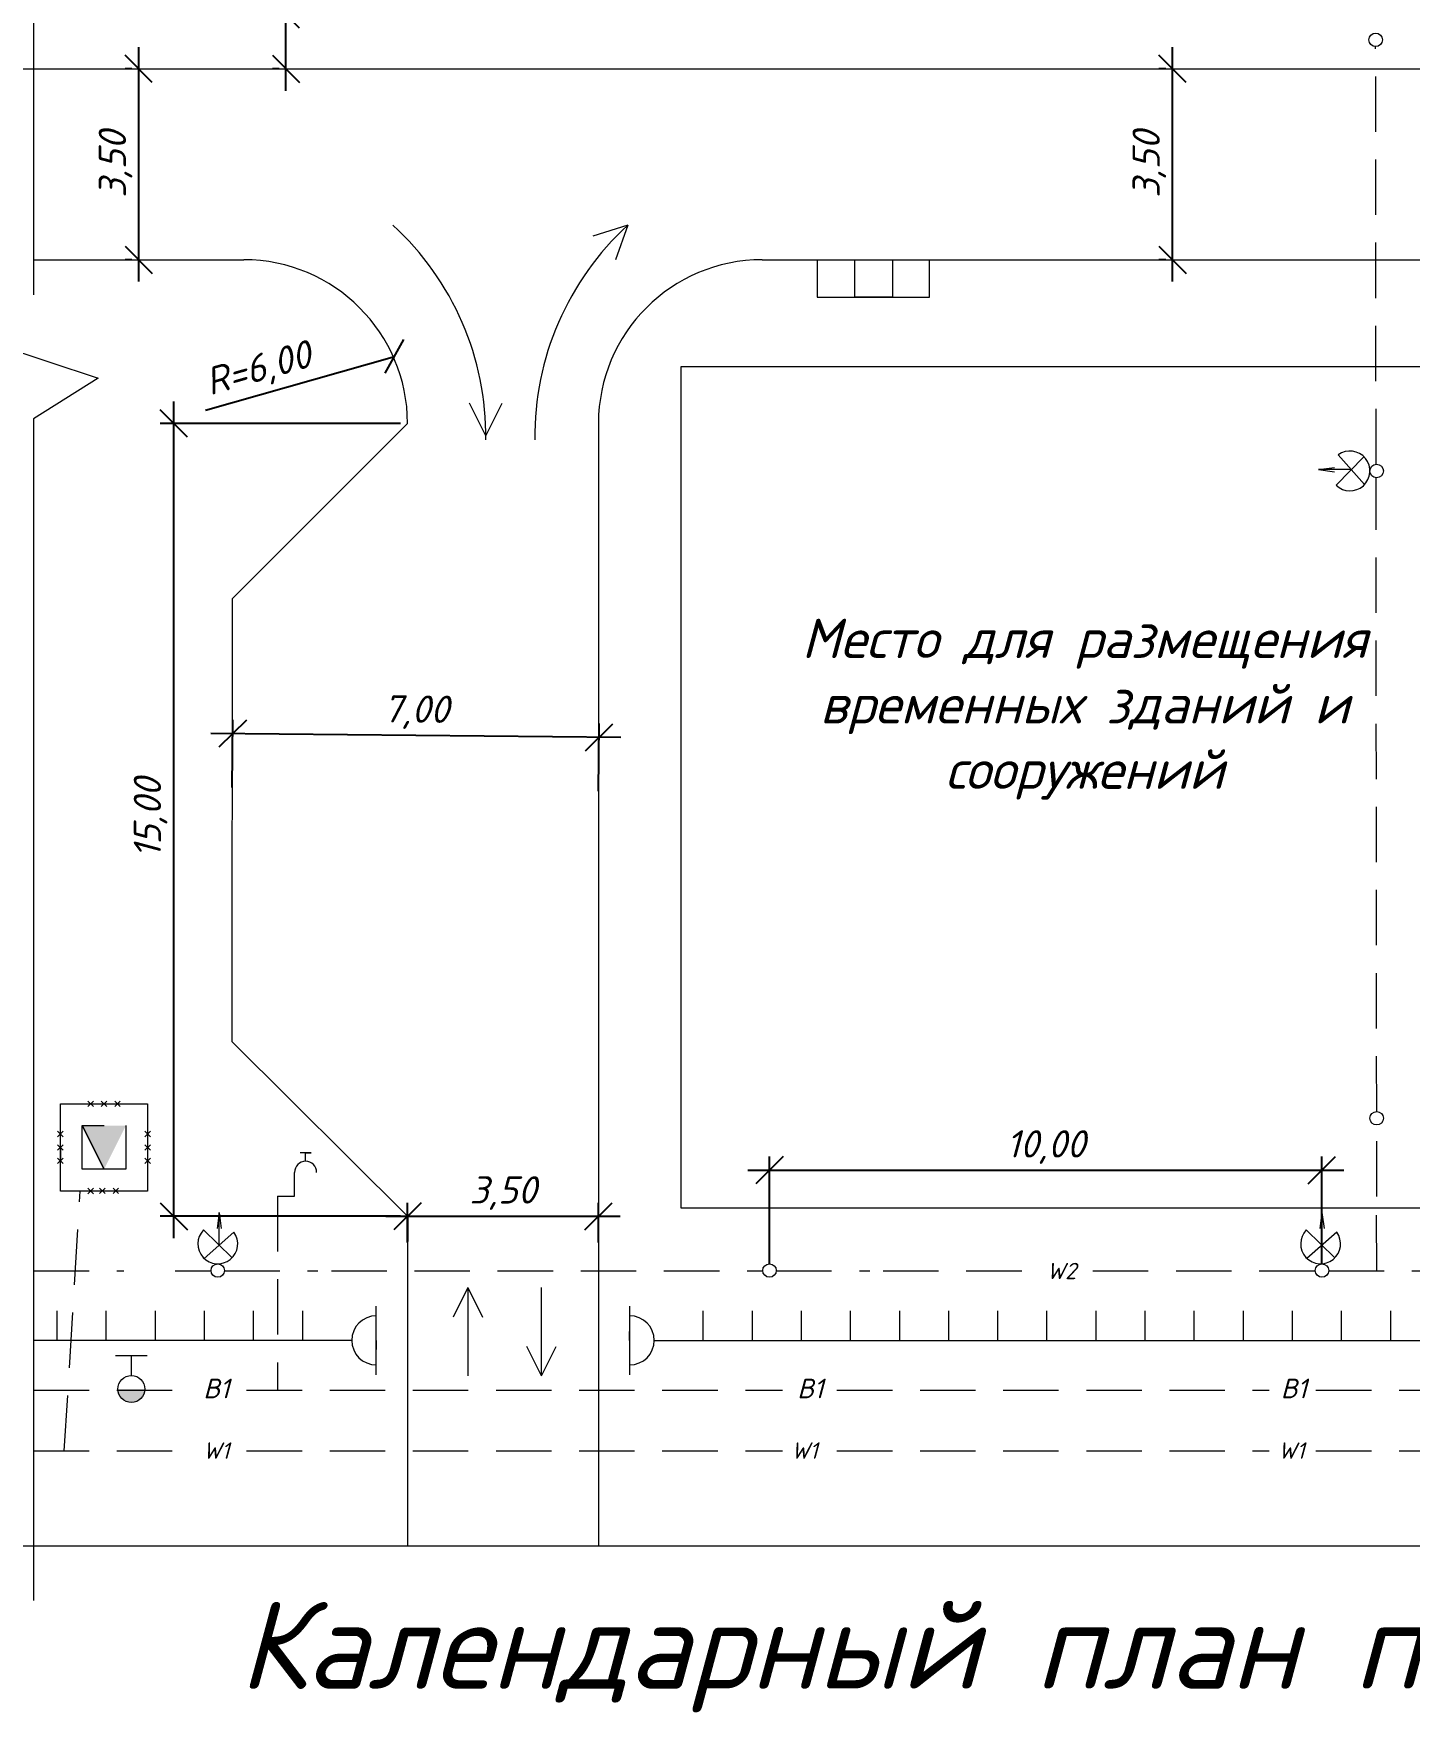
# Model space of a CAD drawing. Header units: millimetres. Extents: x 27137 to 30937, y -4667 to -569.
# Drawn here: x 28508.6 to 28634.7, y -4155.1 to -4001.1 of the extents above; entities that cross this region are included whole.
import ezdxf

# ---------------------------------------------------------------- set-up
doc = ezdxf.new("R2010")
doc.units = ezdxf.units.MM
doc.header["$LTSCALE"] = 0.4
doc.linetypes.add('ACAD_ISO02W100', pattern=[15, 12, -3])
doc.linetypes.add('штриховаяX2', pattern=[38.1, 25.4, -12.7])
doc.styles.add('Isocpeur', font='isocpeui.ttf', dxfattribs={"height": 2.5})
doc.styles.get("Standard").update_dxf_attribs({"font": 'isocpeui.ttf', "height": 2.5})
doc.dimstyles.new('06', dxfattribs={"dimtxt": 2.5, "dimasz": 2.5, "dimexe": 1.25, "dimexo": 0.625, "dimtad": 1, "dimdec": 0, "dimlfac": 200, "dimtxsty": 'Standard', "dimblk": 'OBLIQUE', "dimcen": 2.5, "dimdle": 2, "dimadec": 0, "dimazin": 0, "dimtfac": 1, "dimtdec": 0, "dimtmove": 0, "dimatfit": 3, "dimldrblk": 'OBLIQUE', "dimfxl": 1, "dimarcsym": 0})

# ---------------------------------------------------------------- blocks, each defined once
blk = doc.blocks.new('_Oblique')
at = {"color": 0, "linetype": 'ByBlock', "lineweight": -2}
blk.add_line((-0.5, -0.5), (0.5, 0.5), dxfattribs=at)
blk = doc.blocks.new('*D240')
at = {"color": 0, "lineweight": -2, "transparency": 16777216}
for p, q in [((28612.97, -4023.87), (28612.97, -4002.37)), ((28612.34, -4004.37), (28611.72, -4004.37)), ((28612.34, -4021.87), (28611.72, -4021.87))]:
    blk.add_line(p, q, dxfattribs=at)
at = {"layer": 'Defpoints', "color": 0, "transparency": 16777216}
for p in [(28612.97, -4004.37), (28612.97, -4004.37), (28612.97, -4021.87)]:
    blk.add_point(p, dxfattribs=at)
at = {"color": 0, "lineweight": -2, "transparency": 16777216, "xscale": 2.5, "yscale": 2.5, "zscale": 2.5}
for p, rotation in [((28612.97, -4004.37), 90), ((28612.97, -4021.87), 270)]:
    blk.add_blockref('_Oblique', p, dxfattribs=dict(at, rotation=rotation))
at = {"color": 0, "lineweight": 15, "transparency": 16777216, "insert": (28610.84, -4013.12), "char_height": 2.5, "attachment_point": 5, "rotation": 90, "style": 'Isocpeur'}
blk.add_mtext('3,50', dxfattribs=at)
blk = doc.blocks.new('*D237')
at = {"color": 0, "lineweight": -2, "transparency": 16777216}
blk.add_line((28524.34, -4035.65), (28541.65, -4030.73), dxfattribs=at)
at = {"layer": 'Defpoints', "color": 0, "transparency": 16777216}
for p in [(28541.65, -4030.73), (28527.22, -4034.83)]:
    blk.add_point(p, dxfattribs=at)
at = {"color": 0, "lineweight": -2, "transparency": 16777216, "xscale": 2.5, "yscale": 2.5, "zscale": 2.5, "rotation": 15.84478023572368}
blk.add_blockref('_Oblique', (28541.65, -4030.73), dxfattribs=at)
at = {"color": 0, "lineweight": 15, "transparency": 16777216, "insert": (28529.22, -4032.05), "char_height": 2.5, "attachment_point": 5, "rotation": 15.8448, "style": 'Isocpeur'}
blk.add_mtext('R=6,00', dxfattribs=at)
blk = doc.blocks.new('*D238')
at = {"color": 0, "lineweight": -2, "transparency": 16777216}
for p, q in [((28576.03, -4113.92), (28576.03, -4104.1)), ((28626.66, -4113.92), (28626.66, -4104.1)), ((28574.03, -4105.35), (28628.66, -4105.35))]:
    blk.add_line(p, q, dxfattribs=at)
at = {"layer": 'Defpoints', "color": 0, "transparency": 16777216}
for p in [(28626.66, -4105.35), (28576.03, -4114.54), (28626.66, -4114.54)]:
    blk.add_point(p, dxfattribs=at)
at = {"color": 0, "lineweight": -2, "transparency": 16777216, "xscale": 2.5, "yscale": 2.5, "zscale": 2.5, "rotation": 180}
blk.add_blockref('_Oblique', (28576.03, -4105.35), dxfattribs=at)
at = {"color": 0, "lineweight": -2, "transparency": 16777216, "xscale": 2.5, "yscale": 2.5, "zscale": 2.5}
blk.add_blockref('_Oblique', (28626.66, -4105.35), dxfattribs=at)
at = {"color": 0, "lineweight": 15, "transparency": 16777216, "insert": (28601.35, -4103.22), "char_height": 2.5, "attachment_point": 5, "style": 'Isocpeur'}
blk.add_mtext('10,00', dxfattribs=at)
blk = doc.blocks.new('*D239')
at = {"color": 0, "lineweight": -2, "transparency": 16777216}
for p, q in [((28540.85, -4109.57), (28562.35, -4109.57)), ((28542.85, -4111.97), (28542.85, -4108.32)), ((28560.35, -4111.97), (28560.35, -4108.32))]:
    blk.add_line(p, q, dxfattribs=at)
at = {"layer": 'Defpoints', "color": 0, "transparency": 16777216}
for p in [(28560.35, -4109.57), (28542.85, -4112.59), (28560.35, -4112.59)]:
    blk.add_point(p, dxfattribs=at)
at = {"color": 0, "lineweight": -2, "transparency": 16777216, "xscale": 2.5, "yscale": 2.5, "zscale": 2.5, "rotation": 180}
blk.add_blockref('_Oblique', (28542.85, -4109.57), dxfattribs=at)
at = {"color": 0, "lineweight": -2, "transparency": 16777216, "xscale": 2.5, "yscale": 2.5, "zscale": 2.5}
blk.add_blockref('_Oblique', (28560.35, -4109.57), dxfattribs=at)
at = {"color": 0, "lineweight": 15, "transparency": 16777216, "insert": (28551.6, -4107.44), "char_height": 2.5, "attachment_point": 5, "style": 'Isocpeur'}
blk.add_mtext('3,50', dxfattribs=at)
blk = doc.blocks.new('*D248')
at = {"color": 0, "lineweight": -2, "transparency": 16777216}
for p, q in [((28612.97, -4023.87), (28612.97, -4002.37)), ((28612.34, -4004.37), (28611.72, -4004.37)), ((28612.34, -4021.87), (28611.72, -4021.87))]:
    blk.add_line(p, q, dxfattribs=at)
at = {"layer": 'Defpoints', "color": 0, "transparency": 16777216}
for p in [(28612.97, -4004.37), (28612.97, -4004.37), (28612.97, -4021.87)]:
    blk.add_point(p, dxfattribs=at)
at = {"color": 0, "lineweight": -2, "transparency": 16777216, "xscale": 2.5, "yscale": 2.5, "zscale": 2.5}
for p, rotation in [((28612.97, -4004.37), 90), ((28612.97, -4021.87), 270)]:
    blk.add_blockref('_Oblique', p, dxfattribs=dict(at, rotation=rotation))
at = {"color": 0, "lineweight": 15, "transparency": 16777216, "insert": (28610.84, -4013.12), "char_height": 2.5, "attachment_point": 5, "rotation": 90, "style": 'Isocpeur'}
blk.add_mtext('3,50', dxfattribs=at)
blk = doc.blocks.new('*D244')
at = {"color": 0, "lineweight": -2, "transparency": 16777216}
blk.add_line((28524.34, -4035.65), (28541.65, -4030.73), dxfattribs=at)
at = {"layer": 'Defpoints', "color": 0, "transparency": 16777216}
for p in [(28541.65, -4030.73), (28527.22, -4034.83)]:
    blk.add_point(p, dxfattribs=at)
at = {"color": 0, "lineweight": -2, "transparency": 16777216, "xscale": 2.5, "yscale": 2.5, "zscale": 2.5, "rotation": 15.84478023573707}
blk.add_blockref('_Oblique', (28541.65, -4030.73), dxfattribs=at)
at = {"color": 0, "lineweight": 15, "transparency": 16777216, "insert": (28529.22, -4032.05), "char_height": 2.5, "attachment_point": 5, "rotation": 15.8448, "style": 'Isocpeur'}
blk.add_mtext('R=6,00', dxfattribs=at)
blk = doc.blocks.new('*D245')
at = {"color": 0, "lineweight": -2, "transparency": 16777216}
for p, q in [((28576.03, -4113.92), (28576.03, -4104.1)), ((28626.66, -4113.92), (28626.66, -4104.1)), ((28574.03, -4105.35), (28628.66, -4105.35))]:
    blk.add_line(p, q, dxfattribs=at)
at = {"layer": 'Defpoints', "color": 0, "transparency": 16777216}
for p in [(28626.66, -4105.35), (28576.03, -4114.54), (28626.66, -4114.54)]:
    blk.add_point(p, dxfattribs=at)
at = {"color": 0, "lineweight": -2, "transparency": 16777216, "xscale": 2.5, "yscale": 2.5, "zscale": 2.5, "rotation": 180}
blk.add_blockref('_Oblique', (28576.03, -4105.35), dxfattribs=at)
at = {"color": 0, "lineweight": -2, "transparency": 16777216, "xscale": 2.5, "yscale": 2.5, "zscale": 2.5}
blk.add_blockref('_Oblique', (28626.66, -4105.35), dxfattribs=at)
at = {"color": 0, "lineweight": 15, "transparency": 16777216, "insert": (28601.35, -4103.22), "char_height": 2.5, "attachment_point": 5, "style": 'Isocpeur'}
blk.add_mtext('10,00', dxfattribs=at)
blk = doc.blocks.new('*D246')
at = {"color": 0, "lineweight": -2, "transparency": 16777216}
for p, q in [((28540.85, -4109.57), (28562.35, -4109.57)), ((28542.85, -4111.97), (28542.85, -4108.32)), ((28560.35, -4111.97), (28560.35, -4108.32))]:
    blk.add_line(p, q, dxfattribs=at)
at = {"layer": 'Defpoints', "color": 0, "transparency": 16777216}
for p in [(28560.35, -4109.57), (28542.85, -4112.59), (28560.35, -4112.59)]:
    blk.add_point(p, dxfattribs=at)
at = {"color": 0, "lineweight": -2, "transparency": 16777216, "xscale": 2.5, "yscale": 2.5, "zscale": 2.5, "rotation": 180}
blk.add_blockref('_Oblique', (28542.85, -4109.57), dxfattribs=at)
at = {"color": 0, "lineweight": -2, "transparency": 16777216, "xscale": 2.5, "yscale": 2.5, "zscale": 2.5}
blk.add_blockref('_Oblique', (28560.35, -4109.57), dxfattribs=at)
at = {"color": 0, "lineweight": 15, "transparency": 16777216, "insert": (28551.6, -4107.44), "char_height": 2.5, "attachment_point": 5, "style": 'Isocpeur'}
blk.add_mtext('3,50', dxfattribs=at)
blk = doc.blocks.new('*D266')
at = {"color": 0, "lineweight": -2, "transparency": 16777216}
for p, q in [((28521.43, -4111.57), (28521.43, -4034.87)), ((28542.22, -4036.87), (28520.18, -4036.87)), ((28542.22, -4109.57), (28520.18, -4109.57))]:
    blk.add_line(p, q, dxfattribs=at)
at = {"layer": 'Defpoints', "color": 0, "transparency": 16777216}
for p in [(28521.43, -4036.87), (28542.85, -4036.87), (28542.85, -4109.57)]:
    blk.add_point(p, dxfattribs=at)
at = {"color": 0, "lineweight": -2, "transparency": 16777216, "xscale": 2.5, "yscale": 2.5, "zscale": 2.5}
for p, rotation in [((28521.43, -4036.87), 90), ((28521.43, -4109.57), 270)]:
    blk.add_blockref('_Oblique', p, dxfattribs=dict(at, rotation=rotation))
at = {"color": 0, "lineweight": 15, "transparency": 16777216, "insert": (28519.3, -4073.06), "char_height": 2.5, "attachment_point": 5, "rotation": 90, "style": 'Isocpeur'}
blk.add_mtext('15,00', dxfattribs=at)
blk = doc.blocks.new('*D267')
at = {"color": 0, "lineweight": -2, "transparency": 16777216}
for p, q in [((28526.77, -4070.24), (28526.83, -4064.06)), ((28560.36, -4070.58), (28560.42, -4064.4)), ((28562.41, -4065.67), (28524.82, -4065.29))]:
    blk.add_line(p, q, dxfattribs=at)
at = {"layer": 'Defpoints', "color": 0, "transparency": 16777216}
for p in [(28526.82, -4065.31), (28526.76, -4070.86), (28560.35, -4071.2)]:
    blk.add_point(p, dxfattribs=at)
at = {"color": 0, "lineweight": -2, "transparency": 16777216, "xscale": 2.5, "yscale": 2.5, "zscale": 2.5}
for p, rotation in [((28526.82, -4065.31), 179.4231723144731), ((28560.41, -4065.65), 359.4231723144732)]:
    blk.add_blockref('_Oblique', p, dxfattribs=dict(at, rotation=rotation))
at = {"color": 0, "lineweight": 15, "transparency": 16777216, "insert": (28543.63, -4063.35), "char_height": 2.5, "attachment_point": 5, "rotation": 359.4232, "style": 'Isocpeur'}
blk.add_mtext('7,00', dxfattribs=at)
blk = doc.blocks.new('*D272')
at = {"color": 0, "lineweight": -2, "transparency": 16777216}
for p, q in [((28518.21, -4023.87), (28518.21, -4002.37)), ((28517.59, -4004.37), (28516.96, -4004.37)), ((28517.59, -4021.87), (28516.96, -4021.87))]:
    blk.add_line(p, q, dxfattribs=at)
at = {"layer": 'Defpoints', "color": 0, "transparency": 16777216}
for p in [(28518.21, -4004.37), (28518.21, -4004.37), (28518.21, -4021.87)]:
    blk.add_point(p, dxfattribs=at)
at = {"color": 0, "lineweight": -2, "transparency": 16777216, "xscale": 2.5, "yscale": 2.5, "zscale": 2.5}
for p, rotation in [((28518.21, -4004.37), 90), ((28518.21, -4021.87), 270)]:
    blk.add_blockref('_Oblique', p, dxfattribs=dict(at, rotation=rotation))
at = {"color": 0, "lineweight": 15, "transparency": 16777216, "insert": (28516.09, -4013.12), "char_height": 2.5, "attachment_point": 5, "rotation": 90, "style": 'Isocpeur'}
blk.add_mtext('3,50', dxfattribs=at)
blk = doc.blocks.new('*D340')
at = {"color": 0, "lineweight": -2, "transparency": 16777216}
for p, q in [((28531.71, -3999.37), (28531.71, -3990.38)), ((28531.08, -3999.37), (28530.46, -3999.37)), ((28531.71, -4006.37), (28531.71, -3999.37)), ((28531.08, -4004.37), (28530.46, -4004.37))]:
    blk.add_line(p, q, dxfattribs=at)
at = {"layer": 'Defpoints', "color": 0, "transparency": 16777216}
for p in [(28531.71, -3999.37), (28531.71, -3999.37), (28531.71, -4004.37)]:
    blk.add_point(p, dxfattribs=at)
at = {"color": 0, "lineweight": -2, "transparency": 16777216, "xscale": 2.5, "yscale": 2.5, "zscale": 2.5}
for p, rotation in [((28531.71, -3999.37), 90), ((28531.71, -4004.37), 270)]:
    blk.add_blockref('_Oblique', p, dxfattribs=dict(at, rotation=rotation))
at = {"color": 0, "lineweight": 15, "transparency": 16777216, "insert": (28529.58, -3993.63), "char_height": 2.5, "attachment_point": 5, "rotation": 90, "style": 'Isocpeur'}
blk.add_mtext('1,00', dxfattribs=at)

msp = doc.modelspace()

# ---------------------------------------------------------------- hatches: boundary and pattern name
at = {"lineweight": 15}
h = msp.add_hatch(color=256, dxfattribs=at)
h.dxf.hatch_style = 1
h.paths.add_polyline_path([(28515.0338, -4101.2522), (28513.0338, -4101.2522), (28515.0338, -4105.2522), (28515.0338, -4103.2522)])
h.paths.add_polyline_path([(28517.0338, -4101.2522), (28515.0338, -4101.2522), (28515.0338, -4103.2522), (28515.0338, -4105.2522)])
h = msp.add_hatch(color=256, dxfattribs=at)
h.dxf.hatch_style = 1
h.paths.add_polyline_path([(28515.0338, -4101.2522), (28513.0338, -4101.2522), (28515.0338, -4105.2522), (28515.0338, -4103.2522)])
h.paths.add_polyline_path([(28517.0338, -4101.2522), (28515.0338, -4101.2522), (28515.0338, -4103.2522), (28515.0338, -4105.2522)])
msp.add_hatch(color=256, dxfattribs=at).paths.add_polyline_path([(28518.7832, -4125.4083), (28517.5461, -4125.4083), (28516.3089, -4125.4083, 1)])
msp.add_hatch(color=256, dxfattribs=at).paths.add_polyline_path([(28518.7832, -4125.4083), (28517.5461, -4125.4083), (28516.3089, -4125.4083, 1)])

# ---------------------------------------------------------------- linework, layer by layer
at = {"lineweight": 15, "ltscale": 0.5}
for p, q in [((28508.5785, -3920.0089), (28508.5785, -4025.0959)), ((28374.8656, -4004.368), (28909.7171, -4004.368)), ((28508.5785, -4004.368), (28508.5785, -4021.868)), ((28508.5785, -4004.368), (28508.5785, -4021.868)), ((28508.5785, -4021.868), (28527.8494, -4021.868)), ((28508.5785, -4021.868), (28508.5785, -4025.0959)), ((28508.5785, -4021.868), (28527.8494, -4021.868)), ((28575.3494, -4021.868), (28642.2914, -4021.868)), ((28575.3494, -4021.868), (28642.2914, -4021.868)), ((28606.7768, -4021.868), (28606.7768, -4021.868)), ((28508.5785, -4036.4586), (28508.5785, -4139.7965)), ((28508.5785, -4036.4586), (28508.5785, -4099.2759)), ((28542.8494, -4036.868), (28526.7795, -4052.9545)), ((28560.3494, -4036.868), (28560.3494, -4139.7965)), ((28560.3494, -4036.868), (28560.3494, -4139.7965)), ((28627.951, -4042.5409), (28630.501, -4039.9236)), ((28627.951, -4042.5409), (28630.501, -4039.9236)), ((28628.1586, -4039.7494), (28630.5573, -4042.4836)), ((28628.1586, -4039.7494), (28630.5573, -4042.4836)), ((28560.3494, -4040.807), (28560.3494, -4040.807)), ((28560.3494, -4040.807), (28560.3494, -4040.807)), ((28626.3378, -4041.1062), (28627.8078, -4040.912)), ((28626.3378, -4041.1062), (28627.8078, -4040.912)), ((28629.3488, -4041.1062), (28626.3378, -4041.1062)), ((28626.3378, -4041.1062), (28627.8041, -4041.2976)), ((28629.3488, -4041.1062), (28626.3378, -4041.1062)), ((28626.3378, -4041.1062), (28627.8041, -4041.2976)), ((28526.7795, -4052.9545), (28526.7339, -4093.5351)), ((28542.8494, -4109.5689), (28526.7339, -4093.5351)), ((28534.0091, -4103.7501), (28533.0091, -4103.7501)), ((28534.0091, -4103.7501), (28533.0091, -4103.7501)), ((28533.5091, -4104.5263), (28533.5091, -4103.7501)), ((28533.5091, -4103.7501), (28534.0091, -4103.7501)), ((28533.5091, -4104.5263), (28533.5091, -4103.7501)), ((28533.5091, -4103.7501), (28534.0091, -4103.7501)), ((28532.496, -4107.72), (28532.496, -4105.5393)), ((28532.496, -4107.72), (28532.496, -4105.5393)), ((28530.9435, -4107.72), (28532.496, -4107.72)), ((28530.9435, -4107.72), (28532.496, -4107.72)), ((28626.6631, -4111.5556), (28626.6631, -4107.3568)), ((28626.6631, -4107.3568), (28626.6631, -4109.4562)), ((28626.6631, -4111.5556), (28626.6631, -4107.3568)), ((28626.6631, -4107.3568), (28626.6631, -4109.4562)), ((28525.5841, -4109.2108), (28525.3926, -4110.6771)), ((28525.5841, -4109.2108), (28525.3926, -4110.6771)), ((28525.5841, -4112.2218), (28525.5841, -4109.2108)), ((28525.5841, -4109.2108), (28525.7782, -4110.6807)), ((28525.5841, -4112.2218), (28525.5841, -4109.2108)), ((28525.5841, -4109.2108), (28525.7782, -4110.6807)), ((28542.8494, -4109.5689), (28542.8494, -4139.7965)), ((28542.8494, -4109.5689), (28542.8494, -4139.7965)), ((28626.6631, -4109.2108), (28626.4716, -4110.6771)), ((28626.6631, -4109.2108), (28626.4716, -4110.6771)), ((28626.6631, -4112.2218), (28626.6631, -4109.2108)), ((28626.6631, -4109.2108), (28626.8572, -4110.6807)), ((28626.6631, -4112.2218), (28626.6631, -4109.2108)), ((28626.6631, -4109.2108), (28626.8572, -4110.6807)), ((28524.1493, -4110.8239), (28526.7666, -4113.3739)), ((28524.1493, -4110.8239), (28526.7666, -4113.3739)), ((28526.9408, -4111.0315), (28524.2067, -4113.4303)), ((28526.9408, -4111.0315), (28524.2067, -4113.4303)), ((28625.2283, -4110.8239), (28627.8456, -4113.3739)), ((28625.2283, -4110.8239), (28627.8456, -4113.3739)), ((28628.0198, -4111.0315), (28625.2856, -4113.4302)), ((28628.0198, -4111.0315), (28625.2856, -4113.4302)), ((28508.5785, -4123.2834), (28508.5785, -4139.7965)), ((28374.8656, -4139.7965), (28623.0781, -4139.7965)), ((28508.5785, -4139.7965), (28756.791, -4139.7965)), ((28508.5785, -4139.7965), (28508.5785, -4144.7965)), ((28508.5785, -4139.7965), (28508.5785, -4144.7965))]:
    msp.add_line(p, q, dxfattribs=at)
at = {"linetype": 'штриховаяX2', "lineweight": 15, "ltscale": 0.5}
for p, q in [((28631.6188, -4040.6177), (28631.5807, -4002.3186)), ((28631.6188, -4040.6177), (28631.5807, -4002.3186)), ((28631.6778, -4099.962), (28631.62, -4041.8469)), ((28631.6778, -4099.962), (28631.62, -4041.8469)), ((28631.6855, -4107.7455), (28631.679, -4101.1953)), ((28631.6855, -4107.7455), (28631.679, -4101.1953)), ((28511.3952, -4131.0681), (28512.8529, -4107.2522)), ((28511.3952, -4131.0681), (28512.8529, -4107.2522)), ((28530.9435, -4107.72), (28530.9435, -4125.5003)), ((28530.9435, -4107.72), (28530.9435, -4125.5003)), ((28631.6758, -4114.5551), (28631.6703, -4108.9787)), ((28631.6758, -4114.5551), (28631.6703, -4108.9787)), ((28508.5785, -4114.5551), (28516.8375, -4114.5551)), ((28508.5785, -4114.5551), (28516.8375, -4114.5551)), ((28521.5568, -4114.5551), (28522.101, -4114.5551)), ((28521.5568, -4114.5551), (28522.101, -4114.5551)), ((28522.101, -4114.5551), (28524.84, -4114.5551)), ((28522.101, -4114.5551), (28524.84, -4114.5551)), ((28526.0731, -4114.5551), (28534.6365, -4114.5551)), ((28526.0731, -4114.5551), (28534.6365, -4114.5551)), ((28535.8697, -4114.5551), (28575.4107, -4114.5551)), ((28535.8697, -4114.5551), (28575.4107, -4114.5551)), ((28576.6438, -4114.5551), (28585.2072, -4114.5551)), ((28576.6438, -4114.5551), (28585.2072, -4114.5551)), ((28586.4403, -4114.5551), (28600.9447, -4114.5551)), ((28586.4403, -4114.5551), (28600.9447, -4114.5551)), ((28605.6641, -4114.5551), (28626.0465, -4114.5551)), ((28605.6641, -4114.5551), (28626.0465, -4114.5551)), ((28627.2796, -4114.5551), (28635.843, -4114.5551)), ((28627.2796, -4114.5551), (28635.843, -4114.5551)), ((28508.5785, -4125.5003), (28522.101, -4125.5003)), ((28508.5785, -4125.5003), (28522.101, -4125.5003)), ((28528.1031, -4125.5003), (28577.2036, -4125.5003)), ((28528.1031, -4125.5003), (28577.2036, -4125.5003)), ((28582.2089, -4125.5003), (28621.8342, -4125.5003)), ((28582.2089, -4125.5003), (28621.8342, -4125.5003)), ((28626.1096, -4125.5003), (28642.2914, -4125.5003)), ((28626.1096, -4125.5003), (28642.2914, -4125.5003)), ((28508.5785, -4131.0681), (28522.101, -4131.0681)), ((28508.5785, -4131.0681), (28522.101, -4131.0681)), ((28528.1031, -4131.0681), (28577.2036, -4131.0681)), ((28528.1031, -4131.0681), (28577.2036, -4131.0681)), ((28582.2089, -4131.0681), (28621.8342, -4131.0681)), ((28582.2089, -4131.0681), (28621.8342, -4131.0681)), ((28626.1096, -4131.0681), (28642.2914, -4131.0681)), ((28626.1096, -4131.0681), (28642.2914, -4131.0681))]:
    msp.add_line(p, q, dxfattribs=at)
at = {"lineweight": 15}
for p, q in [((28563.0385, -4018.7061), (28559.8334, -4019.6948)), ((28563.0385, -4018.7061), (28561.9064, -4021.8634)), ((28563.0385, -4018.7061), (28561.9064, -4021.8634)), ((28580.4097, -4021.868), (28580.4097, -4025.3086)), ((28580.4097, -4021.868), (28580.4097, -4025.3086)), ((28583.8503, -4025.3086), (28583.8503, -4021.868)), ((28583.8503, -4025.3086), (28583.8503, -4021.868)), ((28587.2909, -4021.868), (28587.2909, -4025.3086)), ((28587.2909, -4021.868), (28587.2909, -4025.3086)), ((28590.6773, -4025.3086), (28590.6773, -4021.868)), ((28590.6773, -4025.3086), (28590.6773, -4021.868)), ((28580.4097, -4025.3086), (28590.6773, -4025.3086)), ((28580.4097, -4025.3086), (28590.6773, -4025.3086)), ((28587.2909, -4025.3086), (28583.8503, -4025.3086)), ((28587.2909, -4025.3086), (28583.8503, -4025.3086)), ((28501.2536, -4028.3514), (28514.4855, -4032.7335)), ((28514.4855, -4032.7335), (28508.5785, -4036.4586)), ((28550.0266, -4038.0264), (28548.5266, -4035.0264)), ((28550.0266, -4038.0264), (28548.5266, -4035.0264)), ((28550.0266, -4038.0264), (28551.5266, -4035.0264)), ((28550.0266, -4038.0264), (28551.5266, -4035.0264)), ((28513.5559, -4099.0022), (28514.0559, -4099.5022)), ((28514.0559, -4099.0022), (28513.5559, -4099.5022)), ((28513.5559, -4099.0022), (28514.0559, -4099.5022)), ((28514.0559, -4099.0022), (28513.5559, -4099.5022)), ((28514.7838, -4099.0022), (28515.2838, -4099.5022)), ((28515.2838, -4099.0022), (28514.7838, -4099.5022)), ((28514.7838, -4099.0022), (28515.2838, -4099.5022)), ((28515.2838, -4099.0022), (28514.7838, -4099.5022)), ((28516.0138, -4099.0022), (28516.5138, -4099.5022)), ((28516.5138, -4099.0022), (28516.0138, -4099.5022)), ((28516.0138, -4099.0022), (28516.5138, -4099.5022)), ((28516.5138, -4099.0022), (28516.0138, -4099.5022)), ((28511.0338, -4099.2522), (28519.0338, -4099.2522)), ((28511.0338, -4107.2522), (28511.0338, -4099.2522)), ((28511.0338, -4099.2522), (28519.0338, -4099.2522)), ((28511.0338, -4107.2522), (28511.0338, -4099.2522)), ((28519.0338, -4099.2522), (28519.0338, -4107.2522)), ((28519.0338, -4099.2522), (28519.0338, -4107.2522)), ((28510.7838, -4101.7722), (28511.2838, -4102.2722)), ((28511.2838, -4101.7722), (28510.7838, -4102.2722)), ((28510.7838, -4101.7722), (28511.2838, -4102.2722)), ((28511.2838, -4101.7722), (28510.7838, -4102.2722)), ((28511.0338, -4103.2522), (28511.0338, -4102.0222)), ((28511.0338, -4103.2522), (28511.0338, -4102.0222)), ((28513.0338, -4105.2522), (28513.0338, -4101.2522)), ((28513.0338, -4101.2522), (28515.0338, -4101.2522)), ((28515.0338, -4105.2522), (28513.0338, -4101.2522)), ((28513.0338, -4101.2522), (28515.0338, -4105.2522)), ((28513.0338, -4105.2522), (28513.0338, -4101.2522)), ((28513.0338, -4101.2522), (28515.0338, -4101.2522)), ((28515.0338, -4105.2522), (28513.0338, -4101.2522)), ((28513.0338, -4101.2522), (28515.0338, -4105.2522)), ((28517.0338, -4101.2522), (28517.0338, -4105.2522)), ((28517.0338, -4101.2522), (28517.0338, -4105.2522)), ((28518.7838, -4101.7722), (28519.2838, -4102.2722)), ((28519.2838, -4101.7722), (28518.7838, -4102.2722)), ((28518.7838, -4101.7722), (28519.2838, -4102.2722)), ((28519.2838, -4101.7722), (28518.7838, -4102.2722)), ((28510.7838, -4103.0022), (28511.2838, -4103.5022)), ((28511.2838, -4103.0022), (28510.7838, -4103.5022)), ((28510.7838, -4103.0022), (28511.2838, -4103.5022)), ((28511.2838, -4103.0022), (28510.7838, -4103.5022)), ((28511.0338, -4103.2522), (28511.0338, -4104.4822)), ((28511.0338, -4103.2522), (28511.0338, -4104.4822)), ((28518.7838, -4102.2722), (28518.7838, -4102.2722)), ((28518.7838, -4102.2722), (28518.7838, -4102.2722)), ((28518.7838, -4103.0022), (28519.2838, -4103.5022)), ((28519.2838, -4103.0022), (28518.7838, -4103.5022)), ((28518.7838, -4103.0022), (28519.2838, -4103.5022)), ((28519.2838, -4103.0022), (28518.7838, -4103.5022)), ((28518.7838, -4103.5022), (28518.7838, -4103.5022)), ((28518.7838, -4103.5022), (28518.7838, -4103.5022)), ((28510.7838, -4104.2322), (28511.2838, -4104.7322)), ((28511.2838, -4104.2322), (28510.7838, -4104.7322)), ((28510.7838, -4104.2322), (28511.2838, -4104.7322)), ((28511.2838, -4104.2322), (28510.7838, -4104.7322)), ((28511.0338, -4104.4822), (28511.0338, -4104.4822)), ((28511.0338, -4104.4822), (28511.0338, -4104.4822)), ((28518.7838, -4104.2322), (28519.2838, -4104.7322)), ((28519.2838, -4104.2322), (28518.7838, -4104.7322)), ((28518.7838, -4104.2322), (28519.2838, -4104.7322)), ((28519.2838, -4104.2322), (28518.7838, -4104.7322)), ((28518.7838, -4104.7322), (28518.7838, -4104.7322)), ((28518.7838, -4104.7322), (28518.7838, -4104.7322)), ((28515.0338, -4105.2522), (28513.0338, -4105.2522)), ((28515.0338, -4105.2522), (28513.0338, -4105.2522)), ((28517.0338, -4105.2522), (28515.0338, -4105.2522)), ((28517.0338, -4105.2522), (28515.0338, -4105.2522)), ((28519.0338, -4107.2522), (28511.0338, -4107.2522)), ((28519.0338, -4107.2522), (28511.0338, -4107.2522)), ((28513.5559, -4107.0022), (28514.0559, -4107.5022)), ((28514.0559, -4107.0022), (28513.5559, -4107.5022)), ((28513.5559, -4107.0022), (28514.0559, -4107.5022)), ((28514.0559, -4107.0022), (28513.5559, -4107.5022)), ((28514.633, -4106.9868), (28515.133, -4107.4868)), ((28515.133, -4106.9868), (28514.633, -4107.4868)), ((28514.633, -4106.9868), (28515.133, -4107.4868)), ((28515.133, -4106.9868), (28514.633, -4107.4868)), ((28514.883, -4107.2368), (28516.113, -4107.2368)), ((28514.883, -4107.2368), (28516.113, -4107.2368)), ((28515.863, -4106.9868), (28516.363, -4107.4868)), ((28516.363, -4106.9868), (28515.863, -4107.4868)), ((28515.863, -4106.9868), (28516.363, -4107.4868)), ((28516.363, -4106.9868), (28515.863, -4107.4868)), ((28548.3782, -4116.109), (28547.0282, -4118.809)), ((28548.3782, -4116.109), (28547.0282, -4118.809)), ((28548.3782, -4116.109), (28548.3782, -4124.2017)), ((28548.3782, -4116.109), (28548.3782, -4120.609)), ((28548.3782, -4116.109), (28548.3782, -4118.809)), ((28548.3782, -4116.109), (28549.7282, -4118.809)), ((28548.3782, -4116.109), (28548.3782, -4124.2017)), ((28548.3782, -4116.109), (28548.3782, -4120.609)), ((28548.3782, -4116.109), (28548.3782, -4118.809)), ((28548.3782, -4116.109), (28549.7282, -4118.809)), ((28555.1298, -4124.2017), (28555.1298, -4116.109)), ((28555.1298, -4124.2017), (28555.1298, -4116.109)), ((28510.7401, -4120.9443), (28510.7401, -4118.2443)), ((28510.7401, -4120.9443), (28510.7401, -4118.2443)), ((28510.7401, -4120.9443), (28510.7401, -4118.2443)), ((28510.7401, -4120.9443), (28510.7401, -4118.2443)), ((28515.2401, -4120.9443), (28515.2401, -4118.2443)), ((28515.2401, -4120.9443), (28515.2401, -4118.2443)), ((28515.2401, -4120.9443), (28515.2401, -4118.2443)), ((28515.2401, -4120.9443), (28515.2401, -4118.2443)), ((28519.7401, -4120.9443), (28519.7401, -4118.2443)), ((28519.7401, -4120.9443), (28519.7401, -4118.2443)), ((28519.7401, -4120.9443), (28519.7401, -4118.2443)), ((28519.7401, -4120.9443), (28519.7401, -4118.2443)), ((28519.7401, -4120.9443), (28519.7401, -4118.2443)), ((28519.7401, -4120.9443), (28519.7401, -4118.2443)), ((28519.7401, -4120.9443), (28519.7401, -4118.2443)), ((28519.7401, -4120.9443), (28519.7401, -4118.2443)), ((28519.7401, -4120.9443), (28519.7401, -4118.2443)), ((28519.7401, -4120.9443), (28519.7401, -4118.2443)), ((28519.7401, -4120.9443), (28519.7401, -4118.2443)), ((28519.7401, -4120.9443), (28519.7401, -4118.2443)), ((28524.2401, -4120.9443), (28524.2401, -4118.2443)), ((28524.2401, -4120.9443), (28524.2401, -4118.2443)), ((28524.2401, -4120.9443), (28524.2401, -4118.2443)), ((28524.2401, -4120.9443), (28524.2401, -4118.2443)), ((28528.7401, -4120.9443), (28528.7401, -4118.2443)), ((28528.7401, -4120.9443), (28528.7401, -4118.2443)), ((28528.7401, -4120.9443), (28528.7401, -4118.2443)), ((28528.7401, -4120.9443), (28528.7401, -4118.2443)), ((28528.7401, -4120.9443), (28528.7401, -4118.2443)), ((28528.7401, -4120.9443), (28528.7401, -4118.2443)), ((28528.7401, -4120.9443), (28528.7401, -4118.2443)), ((28528.7401, -4120.9443), (28528.7401, -4118.2443)), ((28528.7401, -4120.9443), (28528.7401, -4118.2443)), ((28528.7401, -4120.9443), (28528.7401, -4118.2443)), ((28528.7401, -4120.9443), (28528.7401, -4118.2443)), ((28528.7401, -4120.9443), (28528.7401, -4118.2443)), ((28533.2401, -4120.9443), (28533.2401, -4118.2443)), ((28533.2401, -4120.9443), (28533.2401, -4118.2443)), ((28533.2401, -4120.9443), (28533.2401, -4118.2443)), ((28533.2401, -4120.9443), (28533.2401, -4118.2443)), ((28539.9901, -4124.0943), (28539.9901, -4117.7943)), ((28539.9901, -4124.0943), (28539.9901, -4117.7943)), ((28563.2087, -4117.7943), (28563.2087, -4124.0943)), ((28563.2087, -4117.7943), (28563.2087, -4124.0943)), ((28569.9587, -4120.9443), (28569.9587, -4118.2443)), ((28569.9587, -4120.9443), (28569.9587, -4118.2443)), ((28569.9587, -4120.9443), (28569.9587, -4118.2443)), ((28569.9587, -4120.9443), (28569.9587, -4118.2443)), ((28574.4587, -4120.9443), (28574.4587, -4118.2443)), ((28574.4587, -4120.9443), (28574.4587, -4118.2443)), ((28574.4587, -4120.9443), (28574.4587, -4118.2443)), ((28574.4587, -4120.9443), (28574.4587, -4118.2443)), ((28578.9587, -4120.9443), (28578.9587, -4118.2443)), ((28578.9587, -4120.9443), (28578.9587, -4118.2443)), ((28578.9587, -4120.9443), (28578.9587, -4118.2443)), ((28578.9587, -4120.9443), (28578.9587, -4118.2443)), ((28583.4587, -4120.9443), (28583.4587, -4118.2443)), ((28583.4587, -4120.9443), (28583.4587, -4118.2443)), ((28583.4587, -4120.9443), (28583.4587, -4118.2443)), ((28583.4587, -4120.9443), (28583.4587, -4118.2443)), ((28583.4587, -4120.9443), (28583.4587, -4118.2443)), ((28583.4587, -4120.9443), (28583.4587, -4118.2443)), ((28583.4587, -4120.9443), (28583.4587, -4118.2443)), ((28583.4587, -4120.9443), (28583.4587, -4118.2443)), ((28587.9587, -4120.9443), (28587.9587, -4118.2443)), ((28587.9587, -4120.9443), (28587.9587, -4118.2443)), ((28587.9587, -4120.9443), (28587.9587, -4118.2443)), ((28587.9587, -4120.9443), (28587.9587, -4118.2443)), ((28592.4587, -4120.9443), (28592.4587, -4118.2443)), ((28592.4587, -4120.9443), (28592.4587, -4118.2443)), ((28592.4587, -4120.9443), (28592.4587, -4118.2443)), ((28592.4587, -4120.9443), (28592.4587, -4118.2443)), ((28596.9587, -4120.9443), (28596.9587, -4118.2443)), ((28596.9587, -4120.9443), (28596.9587, -4118.2443)), ((28596.9587, -4120.9443), (28596.9587, -4118.2443)), ((28596.9587, -4120.9443), (28596.9587, -4118.2443)), ((28596.9587, -4120.9443), (28596.9587, -4118.2443)), ((28596.9587, -4120.9443), (28596.9587, -4118.2443)), ((28596.9587, -4120.9443), (28596.9587, -4118.2443)), ((28596.9587, -4120.9443), (28596.9587, -4118.2443)), ((28601.4587, -4120.9443), (28601.4587, -4118.2443)), ((28601.4587, -4120.9443), (28601.4587, -4118.2443)), ((28601.4587, -4120.9443), (28601.4587, -4118.2443)), ((28601.4587, -4120.9443), (28601.4587, -4118.2443)), ((28605.9587, -4120.9443), (28605.9587, -4118.2443)), ((28605.9587, -4120.9443), (28605.9587, -4118.2443)), ((28605.9587, -4120.9443), (28605.9587, -4118.2443)), ((28605.9587, -4120.9443), (28605.9587, -4118.2443)), ((28610.4587, -4120.9443), (28610.4587, -4118.2443)), ((28610.4587, -4120.9443), (28610.4587, -4118.2443)), ((28610.4587, -4120.9443), (28610.4587, -4118.2443)), ((28610.4587, -4120.9443), (28610.4587, -4118.2443)), ((28610.4587, -4120.9443), (28610.4587, -4118.2443)), ((28610.4587, -4120.9443), (28610.4587, -4118.2443)), ((28610.4587, -4120.9443), (28610.4587, -4118.2443)), ((28610.4587, -4120.9443), (28610.4587, -4118.2443)), ((28614.9587, -4120.9443), (28614.9587, -4118.2443)), ((28614.9587, -4120.9443), (28614.9587, -4118.2443)), ((28614.9587, -4120.9443), (28614.9587, -4118.2443)), ((28614.9587, -4120.9443), (28614.9587, -4118.2443)), ((28619.4587, -4120.9443), (28619.4587, -4118.2443)), ((28619.4587, -4120.9443), (28619.4587, -4118.2443)), ((28619.4587, -4120.9443), (28619.4587, -4118.2443)), ((28619.4587, -4120.9443), (28619.4587, -4118.2443)), ((28623.9587, -4120.9443), (28623.9587, -4118.2443)), ((28623.9587, -4120.9443), (28623.9587, -4118.2443)), ((28623.9587, -4120.9443), (28623.9587, -4118.2443)), ((28623.9587, -4120.9443), (28623.9587, -4118.2443)), ((28623.9587, -4120.9443), (28623.9587, -4118.2443)), ((28623.9587, -4120.9443), (28623.9587, -4118.2443)), ((28623.9587, -4120.9443), (28623.9587, -4118.2443)), ((28623.9587, -4120.9443), (28623.9587, -4118.2443)), ((28628.4587, -4120.9443), (28628.4587, -4118.2443)), ((28628.4587, -4120.9443), (28628.4587, -4118.2443)), ((28628.4587, -4120.9443), (28628.4587, -4118.2443)), ((28628.4587, -4120.9443), (28628.4587, -4118.2443)), ((28632.9587, -4120.9443), (28632.9587, -4118.2443)), ((28632.9587, -4120.9443), (28632.9587, -4118.2443)), ((28632.9587, -4120.9443), (28632.9587, -4118.2443)), ((28632.9587, -4120.9443), (28632.9587, -4118.2443)), ((28563.2087, -4120.9443), (28563.2087, -4120.1203)), ((28563.2087, -4120.9443), (28563.2087, -4120.1203)), ((28537.7401, -4120.9443), (28508.5785, -4120.9443)), ((28537.7401, -4120.9443), (28508.5785, -4120.9443)), ((28539.9901, -4120.9443), (28539.9901, -4121.7684)), ((28539.9901, -4120.9443), (28539.9901, -4121.7684)), ((28555.1298, -4124.2017), (28553.7798, -4121.5017)), ((28555.1298, -4124.2017), (28553.7798, -4121.5017)), ((28555.1298, -4124.2017), (28556.4798, -4121.5017)), ((28555.1298, -4124.2017), (28556.4798, -4121.5017)), ((28565.4587, -4120.9443), (28642.2914, -4120.9443)), ((28565.4587, -4120.9443), (28642.2914, -4120.9443)), ((28516.0827, -4122.3393), (28517.5405, -4122.3393)), ((28516.0827, -4122.3393), (28517.5405, -4122.3393)), ((28517.5405, -4124.1704), (28517.5405, -4122.3393)), ((28517.5405, -4122.3393), (28518.9982, -4122.3393)), ((28517.5405, -4124.1704), (28517.5405, -4122.3393)), ((28517.5405, -4122.3393), (28518.9982, -4122.3393))]:
    msp.add_line(p, q, dxfattribs=at)
at = {"ltscale": 0.5}
msp.add_line((28542.8494, -4109.5689), (28542.8494, -4111.868), dxfattribs=at)
msp.add_line((28542.8494, -4109.5689), (28542.8494, -4111.868), dxfattribs=at)
at = {"lineweight": 15, "ltscale": 0.5}
msp.add_lwpolyline([(28567.9209, -4031.6625), (28638.1808, -4031.6625), (28638.1808, -4108.818), (28567.9209, -4108.818)], close=True, dxfattribs=at)
msp.add_lwpolyline([(28567.9209, -4031.6625), (28638.1808, -4031.6625), (28638.1808, -4108.818), (28567.9209, -4108.818)], close=True, dxfattribs=at)
for centre in [(28631.5801, -4001.702), (28631.6697, -4041.2323), (28631.6697, -4041.2323), (28631.6778, -4100.5786), (28631.6778, -4100.5786), (28525.4566, -4114.5427), (28525.4566, -4114.5427), (28576.0272, -4114.5427), (28576.0272, -4114.5427), (28626.6631, -4114.5427), (28626.6631, -4114.5427)]:
    msp.add_circle(centre, 0.6167, dxfattribs=at)
at = {"lineweight": 15}
msp.add_circle((28517.5461, -4125.4083), 1.2372, dxfattribs=at)
msp.add_circle((28517.5461, -4125.4083), 1.2372, dxfattribs=at)
for centre, radius, start, end in [((28523.8535, -4038.0264), 26.1731, 359.24811, 47.576213), ((28523.8535, -4038.0264), 26.1731, 359.24811, 47.576213), ((28580.6951, -4038.0264), 26.1731, 132.423787, 180.75189), ((28580.6951, -4038.0264), 26.1731, 132.423787, 180.75189), ((28539.9901, -4120.9443), 2.25, 90, 270), ((28539.9901, -4120.9443), 2.25, 90, 270), ((28563.2087, -4120.9443), 2.25, 270, 90), ((28563.2087, -4120.9443), 2.25, 270, 90)]:
    msp.add_arc(centre, radius, start, end, dxfattribs=at)
at = {"lineweight": 15, "ltscale": 0.5}
for centre, radius, start, end in [((28527.8494, -4036.868), 15, 0, 90), ((28527.8494, -4036.868), 15, 0, 90), ((28575.3494, -4036.868), 15, 90, 180), ((28575.3494, -4036.868), 15, 90, 180), ((28629.226, -4041.2323), 1.8271, 225.74633, 125.748105), ((28629.226, -4041.2323), 1.8271, 225.74633, 125.748105), ((28533.5091, -4105.5393), 1.0131, 0, 180), ((28533.5091, -4105.5393), 1.0131, 0, 180), ((28525.458, -4112.0989), 1.8271, 135.74633, 35.748105), ((28525.458, -4112.0989), 1.8271, 135.74633, 35.748105), ((28626.5369, -4112.0989), 1.8271, 135.74633, 35.748105), ((28626.5369, -4112.0989), 1.8271, 135.74633, 35.748105)]:
    msp.add_arc(centre, radius, start, end, dxfattribs=at)

# ---------------------------------------------------------------- texts
at = {"lineweight": 15}
msp.add_text('Календарный план производства работ', height=8, dxfattribs=at).set_placement((28527.3761, -4152.8838))
at = {"lineweight": 15, "insert": (28604.9124, -4063.0727), "char_height": 3.6, "attachment_point": 5, "style": 'Isocpeur'}
msp.add_mtext_dynamic_manual_height_columns('Место для размещения временных зданий и сооружений', width=62.337472, gutter_width=12.5, heights=[0], dxfattribs=at)
msp.add_mtext_dynamic_manual_height_columns('Место для размещения временных зданий и сооружений', width=62.337472, gutter_width=12.5, heights=[0], dxfattribs=at)
at = {"linetype": 'штриховаяX2', "lineweight": 15, "char_height": 1.5, "attachment_point": 1, "style": 'Isocpeur'}
for s, insert in [('W2', (28601.4447, -4113.8327)), ('W2', (28601.4447, -4113.8327)), ('W1', (28524.1141, -4130.297)), ('W1', (28524.1141, -4130.297)), ('W1', (28578.0253, -4130.297)), ('W1', (28578.0253, -4130.297)), ('W1', (28622.6559, -4130.297)), ('W1', (28622.6559, -4130.297))]:
    msp.add_mtext_dynamic_manual_height_columns(s, width=3.719358, gutter_width=12.5, heights=[0], dxfattribs=dict(at, insert=insert))
at = {"linetype": 'ACAD_ISO02W100', "lineweight": 15, "char_height": 1.8, "attachment_point": 1, "style": 'Isocpeur'}
for insert in [(28524.1309, -4124.4549), (28524.1309, -4124.4549), (28578.5635, -4124.4549), (28578.5635, -4124.4549), (28622.8813, -4124.4549), (28622.8813, -4124.4549)]:
    msp.add_mtext_dynamic_manual_height_columns('В1', width=8.608704, gutter_width=12.5, heights=[0], dxfattribs=dict(at, insert=insert))

# ---------------------------------------------------------------- dimensions: what is measured, and where the dimension line sits
at = {"lineweight": 15}
for p1, p2, distance, text, picture, middle in [((28531.7053, -4004.368), (28531.7053, -3999.368), 0, '1,00', '*D340', (28529.5803, -3993.6256)), ((28518.214, -4021.868), (28518.214, -4004.368), 0, '3,50', '*D272', (28516.089, -4013.118)), ((28612.9685, -4021.868), (28612.9685, -4004.368), 0, '3,50', '*D240', (28610.8435, -4013.118)), ((28612.9685, -4021.868), (28612.9685, -4004.368), 0, '3,50', '*D248', (28610.8435, -4013.118)), ((28560.3494, -4071.2002), (28526.7594, -4070.8621), -5.552, '7,00', '*D267', (28543.6317, -4063.3546)), ((28542.8494, -4112.5901), (28560.3494, -4112.5901), 3.0212, '3,50', '*D239', (28551.5994, -4107.4439)), ((28542.8494, -4112.5901), (28560.3494, -4112.5901), 3.0212, '3,50', '*D246', (28551.5994, -4107.4439))]:
    dim = msp.add_aligned_dim(p1=p1, p2=p2, distance=distance, text=text, dimstyle='06', override={"dimtxsty": 'Isocpeur'}, dxfattribs=at)
    dim.commit()
    dim.dimension.update_dxf_attribs({"geometry": picture, "text_midpoint": middle})
for picture in ['*D237', '*D244']:
    dim = msp.add_radius_dim(center=(28527.2212, -4034.83), mpoint=(28541.6513, -4030.7346), text='R=6,00', dimstyle='06', override={"dimtxsty": 'Isocpeur'}, dxfattribs=at)
    dim.commit()
    dim.dimension.update_dxf_attribs({"geometry": picture, "text_midpoint": (28529.8006, -4034.098), "dimtype": 164})
for base, p1, p2, angle, text, picture, middle in [((28521.4297, -4036.868), (28542.8494, -4109.5689), (28542.8494, -4036.868), 90, '15,00', '*D266', (28521.4297, -4073.0595)), ((28626.6631, -4105.3458), (28576.0272, -4114.5427), (28626.6631, -4114.5427), 0, '10,00', '*D238', (28601.3451, -4105.3458)), ((28626.6631, -4105.3458), (28576.0272, -4114.5427), (28626.6631, -4114.5427), 0, '10,00', '*D245', (28601.3451, -4105.3458))]:
    dim = msp.add_linear_dim(base=base, p1=p1, p2=p2, angle=angle, text=text, dimstyle='06', override={"dimtxsty": 'Isocpeur'}, dxfattribs=at)
    dim.commit()
    dim.dimension.update_dxf_attribs({"geometry": picture, "text_midpoint": middle, "dimtype": 161})

doc.saveas('drawing.dxf')
